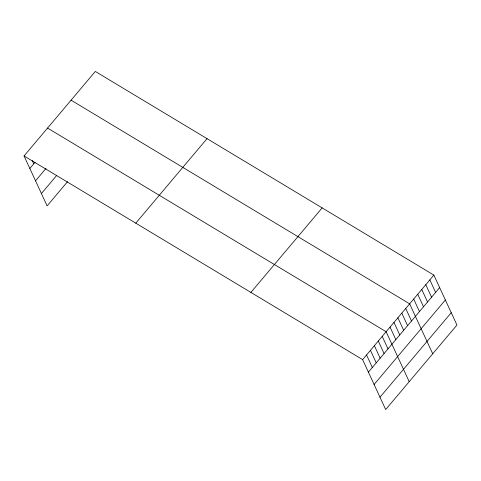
<?xml version="1.0" encoding="UTF-8"?>
<svg xmlns="http://www.w3.org/2000/svg" width="481" height="481" viewBox="0 0 481 481"><rect width="100%" height="100%" fill="white"/><g stroke="black" fill="none" stroke-linecap="round" stroke-linejoin="round"><path stroke-width="0.72" d="M24.05 155.958L95.31 71.441L433.874 275.102L456.95 325.042L385.69 409.559L362.614 359.62L24.05 155.958L47.126 205.898L67.593 181.626M29.834 168.47L35.059 162.271M35.54 180.82L45.99 168.422M41.42 193.548L56.662 175.469M135.774 223.166L207.034 138.648M250.89 292.412L322.15 207.894M362.614 359.62L433.874 275.102M368.398 372.132L439.658 287.614M374.104 384.481L445.364 299.964M379.984 397.21L451.244 312.692M71.08 100.174L409.644 303.836L432.72 353.782M47.565 128.066L386.129 331.728L409.205 381.667M429.834 279.894L435.618 292.406M425.799 284.68L431.577 297.192M421.759 289.472L427.543 301.984M417.724 294.258L423.502 306.77M413.684 299.05L419.468 311.562M405.73 308.483L411.508 320.995M401.809 313.131L407.587 325.643M397.889 317.785L403.667 330.297M393.969 322.432L399.753 334.944M390.049 327.08L395.833 339.592M382.215 336.375L387.993 348.887M378.294 341.023L384.072 353.535M374.374 345.671L380.152 358.183M370.454 350.318L376.238 362.83M366.534 354.972L372.318 367.484M32.227 160.528L33.748 163.823"/></g></svg>
